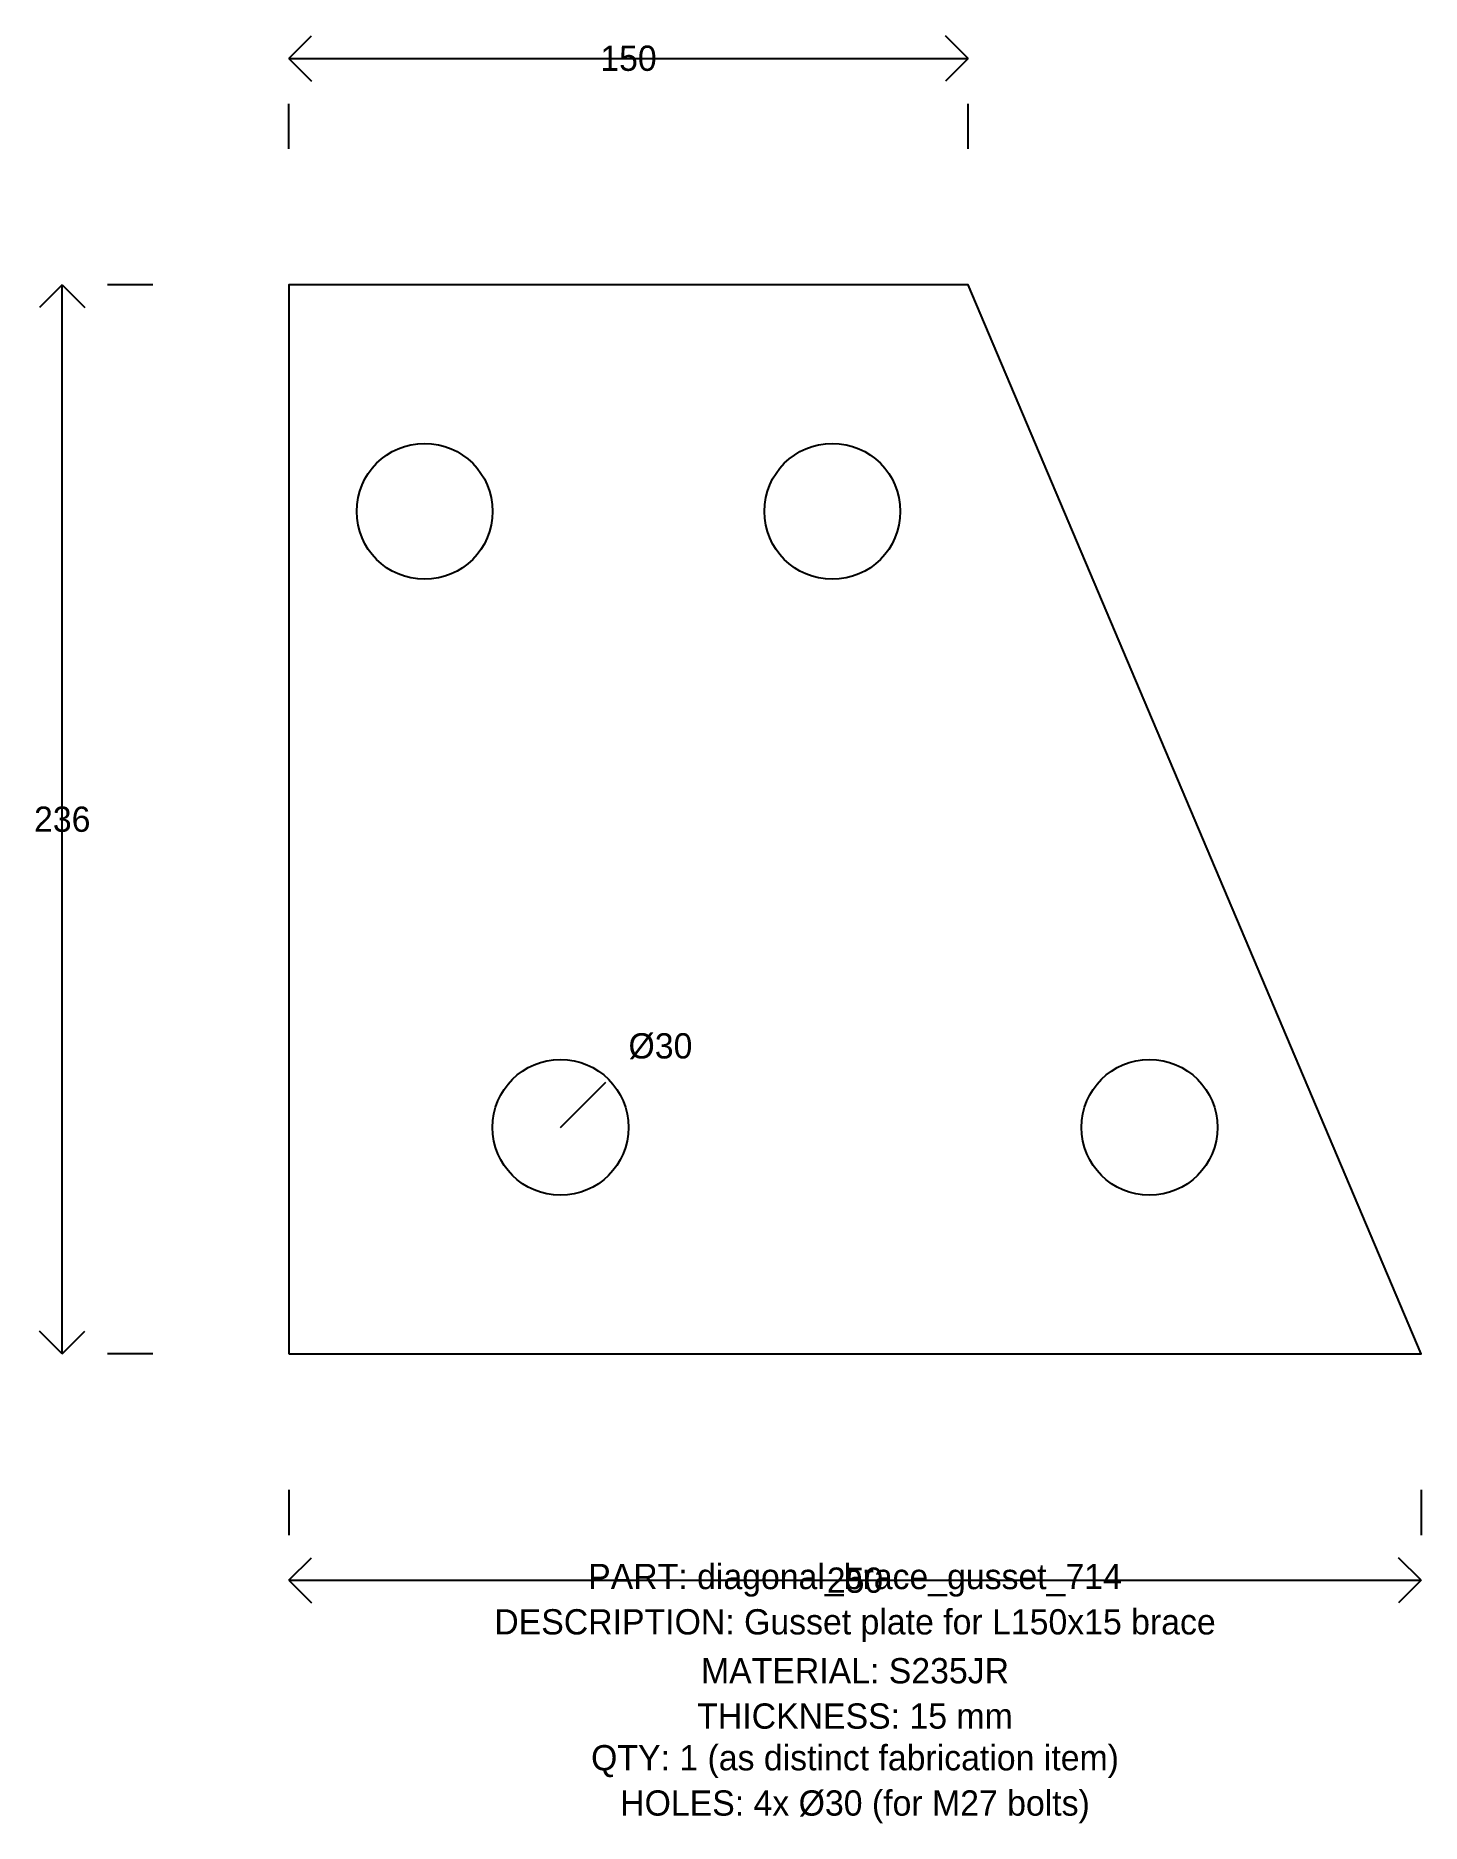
# Model space of a CAD drawing. Header units: millimetres. Extents: x -56 to 250, y -104 to 291.
import ezdxf

# ---------------------------------------------------------------- set-up
doc = ezdxf.new("R2010")
doc.units = ezdxf.units.MM
for name, color, linetype in [('ANNOTATION', 3, 'Continuous'), ('DIMENSION', 5, 'Continuous'), ('GEOMETRY', 1, 'Continuous'), ('HOLES', 2, 'Continuous')]:
    doc.layers.add(name, color=color, linetype=linetype)

msp = doc.modelspace()

# ---------------------------------------------------------------- linework, layer by layer
at = {"layer": 'DIMENSION'}
for p, q in [((0, 286), (5, 291)), ((150, 286), (145, 291)), ((0, 286), (150, 286)), ((0, 286), (5, 281)), ((150, 286), (145, 281)), ((0, 266), (0, 276)), ((150, 266), (150, 276)), ((-50, 236), (-55, 231)), ((-50, 0), (-50, 236)), ((-50, 236), (-45, 231)), ((-30, 236), (-40, 236)), ((60, 50), (70, 60)), ((-50, 0), (-55, 5)), ((-50, 0), (-45, 5)), ((-30, 0), (-40, 0)), ((0, -30), (0, -40)), ((250, -30), (250, -40)), ((0, -50), (5, -45)), ((250, -50), (245, -45)), ((0, -50), (250, -50)), ((0, -50), (5, -55)), ((250, -50), (245, -55))]:
    msp.add_line(p, q, dxfattribs=at)
at = {"layer": 'GEOMETRY'}
msp.add_lwpolyline([(0, 0), (250, 0), (150, 236), (0, 236)], close=True, dxfattribs=at)
at = {"layer": 'HOLES'}
for centre in [(30, 186), (120, 186), (60, 50), (190, 50)]:
    msp.add_circle(centre, 15, dxfattribs=at)

# ---------------------------------------------------------------- texts
at = {"layer": 'ANNOTATION', "char_height": 5.58}
for s, insert, attachment_point in [('150', (75, 286), 5), ('236', (-50, 118), 5), ('Ø30', (75, 65), 7), ('PART: diagonal_brace_gusset_714', (125, -50), 5), ('250', (125, -50), 5), ('DESCRIPTION: Gusset plate for L150x15 brace', (125, -60), 5), ('MATERIAL: S235JR', (125, -70), 5), ('THICKNESS: 15 mm', (125, -80), 5), ('QTY: 1 (as distinct fabrication item)', (125, -90), 5), ('HOLES: 4x Ø30 (for M27 bolts)', (125, -100), 5)]:
    msp.add_mtext(s, dxfattribs=dict(at, insert=insert, attachment_point=attachment_point))

doc.saveas('drawing.dxf')
